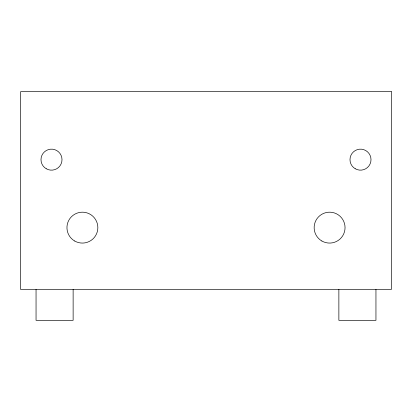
<?xml version="1.0" encoding="UTF-8"?>
<svg xmlns="http://www.w3.org/2000/svg" width="412" height="412" viewBox="0 0 412 412"><rect width="100%" height="100%" fill="white"/><g stroke="black" fill="none" stroke-linecap="round" stroke-linejoin="round"><path stroke-width="0.62" d="M375.95 289.43L375.95 320.33L338.87 320.33L338.87 289.43M73.13 289.43L73.13 320.33L36.05 320.33L36.05 289.43M391.4 91.67L20.6 91.67L20.6 289.43L391.4 289.43L391.4 91.67M46.247 168.75A10.506 10.506 0 0 0 62.006 159.65A10.506 10.506 0 0 0 46.247 150.55A10.506 10.506 0 0 0 46.247 168.75M355.247 168.75A10.506 10.506 0 0 0 371.006 159.65A10.506 10.506 0 0 0 355.247 150.55A10.506 10.506 0 0 0 355.247 168.75M74.675 241.01A15.45 15.45 0 0 0 97.85 227.63A15.45 15.45 0 0 0 74.675 214.25A15.45 15.45 0 0 0 74.675 241.01M321.875 241.01A15.45 15.45 0 0 0 345.05 227.63A15.45 15.45 0 0 0 321.875 214.25A15.45 15.45 0 0 0 321.875 241.01"/></g></svg>
